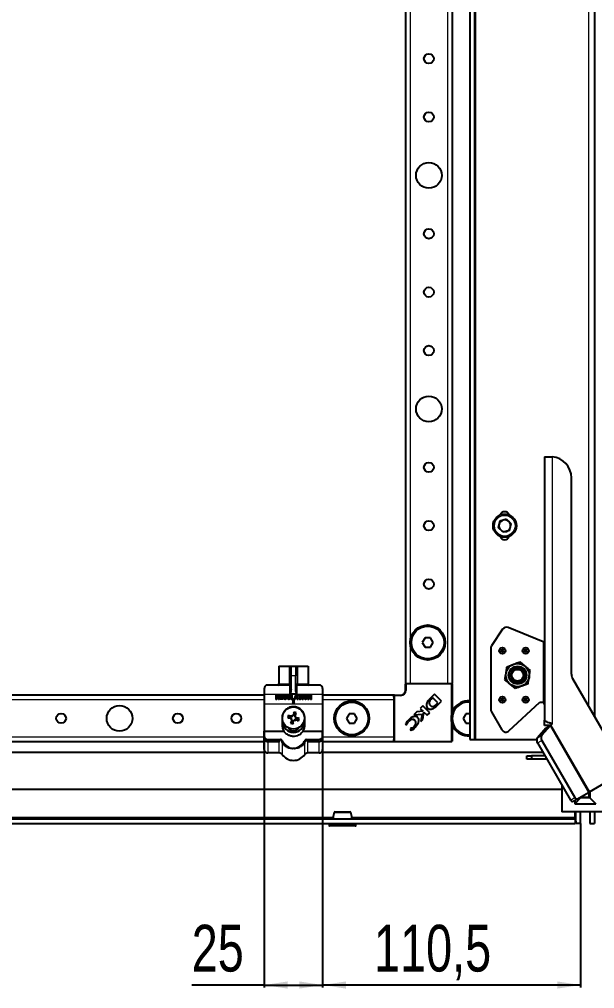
# Model space of a CAD drawing. Header units: millimetres. Extents: x -752 to 2755, y -1229 to 1219.
# Drawn here: x -349.5 to -103.2, y -771.3 to -356.3 of the extents above; entities that cross this region are included whole.
import ezdxf

# ---------------------------------------------------------------- set-up
doc = ezdxf.new("R2010")
doc.units = ezdxf.units.MM
doc.layers.add('FORMAT', color=7, linetype='Continuous')
doc.styles.add('SLDTEXTSTYLE0', font='TXT', dxfattribs={"width": 0.75})
doc.dimstyles.new('SLDDIMSTYLE0', dxfattribs={"dimtxt": 20, "dimasz": 10, "dimexe": 0, "dimexo": 0.0625, "dimgap": 5, "dimtad": 2, "dimdec": 1, "dimrnd": 1e-09, "dimzin": 12, "dimdsep": 46, "dimtxsty": 'SLDTEXTSTYLE0', "dimsah": 1, "dimcen": 0.09, "dimadec": 0, "dimazin": 3, "dimtfac": 1, "dimtofl": 0, "dimtmove": 0, "dimatfit": 3, "dimfxl": 0, "dimfrac": 2, "dimtolj": 1, "dimtzin": 12, "dimarcsym": 0})

# ---------------------------------------------------------------- blocks, each defined once
blk = doc.blocks.new('_D_8')
at = {"layer": 'FORMAT'}
for p, q in [((-219.66, -661.08), (-219.66, -770.78)), ((-109.16, -700.63), (-109.16, -770.78)), ((-109.16, -769.78), (-219.66, -769.78))]:
    blk.add_line(p, q, dxfattribs=at)
for points in [[(-219.66, -769.78), (-209.66, -771.32), (-209.66, -768.24)], [(-109.16, -769.78), (-119.16, -768.24), (-119.16, -771.32)]]:
    blk.add_solid(points, dxfattribs=at)
at = {"layer": 'FORMAT', "insert": (-197.66, -744), "char_height": 20, "attachment_point": 1, "style": 'SLDTEXTSTYLE0'}
blk.add_mtext('110,5', dxfattribs=at)
blk = doc.blocks.new('_D_9')
at = {"layer": 'FORMAT'}
for p, q in [((-244.66, -661.08), (-244.66, -770.78)), ((-219.66, -661.08), (-219.66, -770.78)), ((-244.66, -769.78), (-275.73, -769.78)), ((-244.66, -769.78), (-219.66, -769.78))]:
    blk.add_line(p, q, dxfattribs=at)
for points in [[(-244.66, -769.78), (-234.66, -771.32), (-234.66, -768.24)], [(-219.66, -769.78), (-229.66, -768.24), (-229.66, -771.32)]]:
    blk.add_solid(points, dxfattribs=at)
at = {"layer": 'FORMAT', "insert": (-275.73, -744), "char_height": 20, "attachment_point": 1, "style": 'SLDTEXTSTYLE0'}
blk.add_mtext('25', dxfattribs=at)

msp = doc.modelspace()

# ---------------------------------------------------------------- linework, layer by layer
at = {"color": 7, "linetype": 'Continuous', "lineweight": 25}
for p, q in [((-156.66, 418.38), (-156.66, -664.62)), ((-154.66, 418.38), (-154.66, -664.62)), ((-103.16, 408.67), (-103.16, -654.9)), ((-184.16, 394.38), (-184.16, -640.62)), ((-164.16, 394.38), (-164.16, -640.62)), ((-124.66, -543.62), (-123.69, -543.62)), ((-124.66, -543.62), (-124.66, -656.38)), ((-123.69, -543.62), (-121.57, -543.62)), ((-113.07, -636.67), (-113.07, -552.62)), ((-143.76, -571.12), (-144.44, -573.93)), ((-140.97, -570.3), (-143.76, -571.12)), ((-140.97, -570.3), (-138.88, -572.3)), ((-139.56, -575.12), (-138.88, -572.3)), ((-142.34, -575.93), (-144.44, -573.93)), ((-139.56, -575.12), (-142.34, -575.93)), ((-142.56, -617.47), (-147.32, -624.61)), ((-125.26, -622.87), (-140.15, -616.72)), ((-175.81, -621.12), (-176.97, -623.12)), ((-173.5, -621.12), (-175.81, -621.12)), ((-172.35, -623.12), (-173.5, -621.12)), ((-176.97, -623.12), (-175.81, -625.12)), ((-175.81, -625.12), (-173.5, -625.12)), ((-173.5, -625.12), (-172.35, -623.12)), ((-147.66, -625.72), (-147.66, -651.77)), ((-125.26, -622.87), (-124.66, -622.97)), ((-125.26, -622.87), (-125.02, -623.12)), ((-238.41, -633.32), (-238.41, -640.82)), ((-238.41, -633.32), (-233.88, -633.32)), ((-233.88, -633.32), (-233.16, -633.32)), ((-233.16, -633.32), (-231.16, -633.32)), ((-233.16, -637.32), (-233.16, -633.32)), ((-231.16, -633.32), (-231.16, -637.32)), ((-231.16, -633.32), (-230.44, -633.32)), ((-230.44, -633.32), (-225.91, -633.32)), ((-225.91, -633.32), (-225.91, -640.82)), ((-140.63, -633.47), (-137.93, -632.44)), ((-135.23, -631.42), (-133, -633.24)), ((-233.16, -643.26), (-233.16, -637.32)), ((-231.16, -643.26), (-231.16, -637.32)), ((-94.69, -669.56), (-112.53, -638.67)), ((-244.66, -642.82), (-244.66, -645.32)), ((-233.66, -641.32), (-243.16, -641.32)), ((-221.16, -641.32), (-230.66, -641.32)), ((-219.66, -642.82), (-219.66, -645.32)), ((-184.16, -640.62), (-183.86, -640.62)), ((-184.16, -643.62), (-184.16, -640.92)), ((-183.86, -640.62), (-183.21, -640.62)), ((-183.21, -640.62), (-182.16, -640.62)), ((-182.16, -640.62), (-166.16, -640.62)), ((-166.16, -640.62), (-165.1, -640.62)), ((-165.1, -640.62), (-164.46, -640.62)), ((-164.46, -640.62), (-164.16, -640.62)), ((-164.16, -640.92), (-164.16, -652.93)), ((-137.08, -642.82), (-139.32, -640.99)), ((-131.68, -640.77), (-134.38, -641.79)), ((-244.66, -645.62), (-524.16, -645.62)), ((-244.66, -645.32), (-244.66, -649.57)), ((-239.57, -647.33), (-239.57, -645.67)), ((-239.57, -645.67), (-238.81, -645.67)), ((-238.81, -645.93), (-239.3, -645.93)), ((-239.3, -645.93), (-239.3, -646.44)), ((-239.3, -646.44), (-238.72, -646.44)), ((-239.02, -646.7), (-239.3, -646.7)), ((-239.3, -646.7), (-239.3, -647.33)), ((-238.52, -647.41), (-239.02, -646.7)), ((-238.71, -646.7), (-238.31, -647.27)), ((-237.96, -645.67), (-236.9, -645.67)), ((-237.96, -647.44), (-237.96, -645.67)), ((-236.9, -645.93), (-237.7, -645.93)), ((-237.7, -645.93), (-237.7, -646.34)), ((-237.7, -646.34), (-236.95, -646.34)), ((-236.95, -646.61), (-237.7, -646.61)), ((-237.7, -646.61), (-237.7, -647.18)), ((-237.7, -647.18), (-236.9, -647.18)), ((-235.63, -646.51), (-235.13, -646.51)), ((-235.43, -646.77), (-235.63, -646.77)), ((-235.13, -646.51), (-235.13, -646.81)), ((-234.7, -646.86), (-234.7, -645.78)), ((-234.44, -645.78), (-234.44, -646.86)), ((-233.7, -646.84), (-233.7, -645.78)), ((-233.43, -645.78), (-233.43, -646.84)), ((-233.14, -647.47), (-233.14, -645.81)), ((-232.88, -645.81), (-232.88, -647.2)), ((-232.88, -647.2), (-232.08, -647.2)), ((-231.72, -647.29), (-231.15, -645.76)), ((-231.38, -647.13), (-231.47, -647.38)), ((-230.57, -647.13), (-231.38, -647.13)), ((-230.99, -646), (-231.29, -646.87)), ((-231.29, -646.87), (-230.66, -646.87)), ((-230.66, -646.87), (-230.99, -646)), ((-230.82, -645.78), (-230.23, -647.29)), ((-230.48, -647.37), (-230.57, -647.13)), ((-229.89, -645.67), (-228.77, -645.67)), ((-229.48, -645.93), (-229.89, -645.93)), ((-229.48, -647.4), (-229.48, -645.93)), ((-228.77, -645.93), (-229.16, -645.93)), ((-229.16, -645.93), (-229.16, -647.4)), ((-228.3, -647.33), (-228.3, -645.8)), ((-228.04, -645.8), (-228.04, -647.33)), ((-225.88, -647.33), (-225.88, -645.77)), ((-224.78, -647.36), (-225.62, -646.09)), ((-225.62, -646.09), (-225.62, -647.33)), ((-225.61, -645.73), (-224.8, -646.96)), ((-224.8, -646.96), (-224.8, -645.78)), ((-224.54, -645.78), (-224.54, -647.34)), ((-219.66, -645.32), (-219.66, -649.57)), ((-189.16, -645.62), (-219.66, -645.62)), ((-189.16, -645.62), (-189.16, -645.92)), ((-189.16, -646.56), (-189.16, -645.92)), ((-189.16, -646.56), (-189.16, -647.62)), ((-188.86, -645.62), (-186.16, -645.62)), ((-173.65, -647.15), (-173.67, -647.17)), ((-171.76, -645.27), (-173.65, -647.15)), ((-172.51, -646.75), (-173.17, -647.42)), ((-170.33, -648.93), (-172.51, -646.75)), ((-168.81, -648.22), (-171.76, -645.27)), ((-244.66, -649.57), (-244.66, -661.07)), ((-236.9, -647.44), (-237.96, -647.44)), ((-232.08, -647.47), (-233.14, -647.47)), ((-232.66, -648.67), (-232.16, -649.17)), ((-232.41, -648.67), (-232.66, -648.67)), ((-231.91, -647.67), (-232.41, -647.67)), ((-232.41, -647.67), (-232.41, -648.67)), ((-232.16, -649.17), (-231.66, -648.67)), ((-231.91, -648.67), (-231.91, -647.67)), ((-231.66, -648.67), (-231.91, -648.67)), ((-219.66, -649.57), (-219.66, -661.07)), ((-189.16, -647.62), (-189.16, -663.62)), ((-176.77, -650.27), (-177.83, -651.33)), ((-177.83, -651.33), (-176.58, -652.57)), ((-173.81, -653.23), (-176.77, -650.27)), ((-171.05, -649.67), (-170.33, -648.93)), ((-170.8, -650.22), (-168.81, -648.22)), ((-139.85, -660.93), (-126.66, -648.62)), ((-126.66, -648.62), (-125.26, -648.62)), ((-125.02, -648.62), (-125.26, -648.62)), ((-237.01, -655.47), (-237.01, -658.47)), ((-234.36, -655.14), (-234.63, -655.33)), ((-234.36, -655.14), (-234.19, -654.56)), ((-233.57, -655.17), (-234.36, -655.14)), ((-234.19, -654.56), (-234.31, -654.26)), ((-234.19, -654.56), (-233.5, -654.96)), ((-233.57, -655.17), (-233.67, -655.39)), ((-232.9, -655.87), (-233.57, -655.17)), ((-233.5, -654.96), (-233.47, -654.72)), ((-233.5, -654.96), (-232.56, -654.73)), ((-232.56, -654.73), (-232.68, -654.52)), ((-232.56, -654.73), (-231.86, -654.06)), ((-231.86, -654.06), (-232.08, -653.96)), ((-231.83, -653.26), (-232.02, -653)), ((-231.86, -654.06), (-231.83, -653.26)), ((-231.83, -653.26), (-231.25, -653.43)), ((-231.25, -653.43), (-231.65, -654.12)), ((-231.65, -654.12), (-231.42, -655.06)), ((-231.65, -654.12), (-231.41, -654.16)), ((-231.42, -655.06), (-231.21, -654.95)), ((-231.42, -655.06), (-230.75, -655.76)), ((-231.25, -653.43), (-230.95, -653.31)), ((-230.75, -655.76), (-230.65, -655.54)), ((-229.95, -655.8), (-229.69, -655.61)), ((-227.31, -658.47), (-227.31, -655.47)), ((-208.31, -653.62), (-209.47, -655.62)), ((-209.47, -655.62), (-208.31, -657.62)), ((-206, -653.62), (-208.31, -653.62)), ((-204.85, -655.62), (-206, -653.62)), ((-206, -657.62), (-204.85, -655.62)), ((-179.24, -652.74), (-180.53, -654.03)), ((-180.53, -654.03), (-177.06, -653.85)), ((-176.58, -652.57), (-179.24, -652.74)), ((-177.06, -653.85), (-177.53, -656.95)), ((-176.73, -656.15), (-176.25, -652.89)), ((-176.25, -652.89), (-174.86, -654.28)), ((-174.86, -654.28), (-173.81, -653.23)), ((-158.31, -653.62), (-159.47, -655.62)), ((-159.47, -655.62), (-158.31, -657.62)), ((-156.66, -653.62), (-158.31, -653.62)), ((-147.39, -652.77), (-142.93, -660.5)), ((-236.81, -656.97), (-237.01, -656.97)), ((-233.07, -657.5), (-233.37, -657.62)), ((-232.9, -655.87), (-233.11, -655.99)), ((-233.07, -657.5), (-232.66, -656.81)), ((-232.49, -657.67), (-233.07, -657.5)), ((-232.66, -656.81), (-232.91, -656.78)), ((-232.66, -656.81), (-232.9, -655.87)), ((-232.45, -656.88), (-232.49, -657.67)), ((-232.49, -657.67), (-232.3, -657.94)), ((-231.75, -656.2), (-232.45, -656.88)), ((-232.45, -656.88), (-232.23, -656.98)), ((-230.81, -655.97), (-231.75, -656.2)), ((-231.75, -656.2), (-231.64, -656.42)), ((-230.81, -655.97), (-230.85, -656.22)), ((-230.12, -656.38), (-230.81, -655.97)), ((-230.75, -655.76), (-229.95, -655.8)), ((-229.95, -655.8), (-230.12, -656.38)), ((-230.12, -656.38), (-230, -656.68)), ((-227.31, -656.97), (-227.51, -656.97)), ((-208.31, -657.62), (-206, -657.62)), ((-184.16, -657.99), (-183.91, -658.5)), ((-183.91, -658.5), (-183.8, -658.39)), ((-177.53, -656.95), (-176.73, -656.15)), ((-164.16, -658.31), (-164.16, -665.32)), ((-158.31, -657.62), (-156.66, -657.62)), ((-124.05, -659.84), (-127.63, -663.88)), ((-122.22, -658.78), (-125.79, -662.82)), ((-124.66, -658.62), (-124.66, -656.38)), ((-122.14, -658.62), (-124.66, -658.62)), ((-124.05, -659.84), (-122.22, -658.78)), ((-121.34, -657.93), (-121.9, -658.47)), ((-121.66, -658.24), (-121.66, -657.82)), ((-121.36, -657.91), (-121.34, -657.93)), ((-244.66, -663.21), (-244.66, -661.07)), ((-244.66, -661.07), (-236.25, -661.07)), ((-244.66, -664.12), (-244.66, -663.21)), ((-228.07, -661.07), (-219.66, -661.07)), ((-219.66, -663.21), (-219.66, -661.07)), ((-219.66, -663.21), (-219.66, -664.12)), ((-189.16, -663.62), (-189.16, -664.67)), ((-181.96, -659.94), (-182.1, -660.07)), ((-182.1, -660.07), (-181.76, -660.76)), ((-244.66, -665.62), (-524.16, -665.62)), ((-244.66, -668.92), (-244.66, -664.12)), ((-243.16, -664.61), (-237.64, -664.61)), ((-243.16, -665.5), (-238.25, -665.5)), ((-226.68, -664.61), (-221.16, -664.61)), ((-226.07, -665.5), (-221.16, -665.5)), ((-219.66, -664.12), (-219.66, -668.92)), ((-189.16, -665.62), (-219.66, -665.62)), ((-189.16, -665.32), (-189.16, -664.67)), ((-189.16, -665.32), (-189.16, -665.62)), ((-164.46, -665.62), (-188.86, -665.62)), ((-156.66, -664.62), (-154.66, -664.62)), ((-154.66, -664.62), (-154.06, -664.62)), ((-154.06, -664.62), (-127.94, -664.62)), ((-127.6, -666.11), (-113.46, -690.6)), ((-125.76, -665.05), (-111.62, -689.54)), ((-550.16, -670.12), (-244.06, -670.12)), ((-238.25, -670.42), (-243.16, -670.42)), ((-221.16, -670.42), (-226.07, -670.42)), ((-220.26, -670.12), (-125.28, -670.12)), ((-132.16, -673.12), (-132.16, -671.62)), ((-132.16, -671.62), (-130.16, -671.62)), ((-130.16, -671.62), (-130.16, -673.12)), ((-124.42, -671.62), (-130.16, -671.62)), ((-130.16, -673.12), (-132.16, -673.12)), ((-123.55, -673.12), (-130.16, -673.12)), ((-117.16, -684.19), (-117.16, -695.62)), ((-105.38, -687.09), (-98.44, -683.08)), ((-117.16, -686.12), (-550.16, -686.12)), ((-110.51, -690.05), (-105.75, -687.3)), ((-105.38, -687.09), (-105.75, -687.3)), ((-105.15, -686.96), (-105.15, -689.66)), ((-112.35, -691.11), (-110.51, -690.05)), ((-109.16, -689.66), (-111.66, -692.16)), ((-111.66, -690.71), (-111.66, -692.16)), ((-111.66, -692.16), (-102.66, -692.16)), ((-109.16, -689.66), (-108.66, -689.16)), ((-109.16, -689.66), (-109.16, -689.27)), ((-105.15, -689.66), (-109.16, -689.66)), ((-105.15, -689.66), (-105.65, -689.16)), ((-105.15, -689.66), (-102.66, -692.16)), ((-97.16, -695.62), (-117.16, -695.62)), ((-111.16, -700.62), (-111.16, -695.62)), ((-109.16, -700.62), (-109.16, -695.62)), ((-105.16, -695.62), (-105.16, -700.62)), ((-103.16, -695.62), (-103.16, -700.62)), ((-601.86, -698.62), (-111.46, -698.62)), ((-601.86, -700.62), (-111.46, -700.62)), ((-216.91, -700.62), (-216.91, -701.37)), ((-205.41, -701.37), (-205.41, -700.62)), ((-111.76, -698.02), (-111.56, -698.62)), ((-111.46, -698.62), (-111.46, -700.62)), ((-109.16, -700.62), (-111.16, -700.62)), ((-105.16, -700.62), (-103.16, -700.62)), ((-205.66, -701.62), (-216.66, -701.62))]:
    msp.add_line(p, q, dxfattribs=at)
at = {"color": 8, "linetype": 'Continuous', "lineweight": 18}
for p, q in [((-154.06, -664.62), (-154.06, 418.38)), ((-105.76, 404.16), (-105.76, -650.4)), ((-182.16, 394.38), (-182.16, -640.62)), ((-166.16, 394.38), (-166.16, -640.62)), ((-121.36, -543.64), (-121.36, -657.91)), ((-125.26, -622.87), (-125.26, -648.62)), ((-233.88, -640.82), (-233.88, -633.32)), ((-230.44, -633.32), (-230.44, -640.82)), ((-231.16, -637.32), (-233.16, -637.32)), ((-238.41, -640.82), (-233.88, -640.82)), ((-233.88, -640.82), (-233.16, -640.82)), ((-233.66, -645.32), (-233.66, -641.32)), ((-231.16, -640.82), (-230.44, -640.82)), ((-230.66, -641.32), (-230.66, -645.25)), ((-230.44, -640.82), (-225.91, -640.82)), ((-184.16, -640.92), (-183.86, -640.92)), ((-183.86, -640.92), (-183.86, -640.62)), ((-183.86, -640.92), (-183.86, -643.62)), ((-164.46, -640.92), (-183.86, -640.92)), ((-164.46, -640.92), (-164.46, -640.62)), ((-164.46, -653.9), (-164.46, -640.92)), ((-164.46, -640.92), (-164.16, -640.92)), ((-233.66, -645.32), (-244.66, -645.32)), ((-233.16, -645.32), (-233.16, -643.26)), ((-219.66, -645.32), (-233.16, -645.32)), ((-189.16, -645.92), (-188.86, -645.92)), ((-188.86, -645.92), (-188.86, -645.62)), ((-186.16, -645.92), (-188.86, -645.92)), ((-188.86, -645.92), (-188.86, -665.32)), ((-186.16, -645.62), (-186.16, -645.92)), ((-184.16, -643.62), (-183.86, -643.62)), ((-244.66, -647.62), (-524.16, -647.62)), ((-219.66, -649.57), (-244.66, -649.57)), ((-189.16, -647.62), (-219.66, -647.62)), ((-164.46, -665.32), (-164.46, -657.34)), ((-122.22, -658.78), (-105.75, -687.3)), ((-121.9, -658.47), (-105.38, -687.09)), ((-244.66, -663.62), (-524.16, -663.62)), ((-189.16, -663.62), (-219.66, -663.62)), ((-127.63, -663.88), (-125.79, -662.82)), ((-243.16, -664.61), (-243.16, -665.5)), ((-243.16, -665.5), (-243.16, -670.42)), ((-238.25, -670.42), (-238.25, -665.5)), ((-237.02, -666.1), (-237.02, -671.07)), ((-227.31, -671.07), (-227.31, -666.1)), ((-226.07, -665.5), (-226.07, -670.42)), ((-221.16, -665.5), (-221.16, -664.61)), ((-221.16, -670.42), (-221.16, -665.5)), ((-189.16, -665.32), (-188.86, -665.32)), ((-188.86, -665.32), (-164.46, -665.32)), ((-188.86, -665.62), (-188.86, -665.32)), ((-164.46, -665.32), (-164.46, -665.62)), ((-164.46, -665.32), (-164.16, -665.32)), ((-127.6, -666.11), (-125.76, -665.05)), ((-105.65, -689.16), (-105.65, -687.25)), ((-113.46, -690.6), (-111.62, -689.54)), ((-108.66, -688.98), (-108.66, -689.16)), ((-108.66, -689.16), (-105.65, -689.16)), ((-111.76, -695.62), (-111.76, -698.02)), ((-215.13, -698.02), (-498.19, -698.02)), ((-111.76, -698.02), (-207.19, -698.02)), ((-216.91, -701.37), (-205.41, -701.37))]:
    msp.add_line(p, q, dxfattribs=at)
at = {"color": 8, "linetype": 'Continuous', "lineweight": 18, "flags": 128}
for points in [[(-233.88, -640.82), (-233.89, -640.92), (-233.9, -641.01), (-233.91, -641.1), (-233.93, -641.17), (-233.95, -641.23), (-233.97, -641.28), (-234, -641.31), (-234.02, -641.32)], [(-230.3, -641.32), (-230.33, -641.31), (-230.35, -641.28), (-230.38, -641.23), (-230.4, -641.17), (-230.41, -641.1), (-230.43, -641.01), (-230.43, -640.92), (-230.44, -640.82)]]:
    msp.add_lwpolyline(points, dxfattribs=at)
at = {"color": 7, "linetype": 'Continuous', "lineweight": 25}
for centre, radius in [((-174.16, -373.12), 2.1), ((-174.16, -398.12), 2.1), ((-174.16, -423.12), 5.5), ((-174.16, -448.12), 2.1), ((-174.16, -473.12), 2.1), ((-174.16, -498.12), 2.1), ((-174.16, -523.12), 5.5), ((-174.16, -548.12), 2.1), ((-141.66, -573.12), 5), ((-174.16, -573.12), 2.1), ((-174.16, -598.12), 2.1), ((-174.66, -623.12), 7.5), ((-174.66, -623.12), 7), ((-142.66, -626.62), 1.35), ((-142.66, -626.62), 0.493), ((-132.66, -626.62), 1.35), ((-132.66, -626.62), 0.493), ((-136.16, -637.12), 5), ((-136.16, -637.12), 3.57), ((-136.16, -637.12), 3), ((-136.16, -637.12), 2.5), ((-142.66, -647.62), 1.35), ((-142.66, -647.62), 0.493), ((-132.66, -647.62), 1.35), ((-132.66, -647.62), 0.493), ((-306.66, -655.62), 5.5), ((-232.16, -655.47), 4.75), ((-207.16, -655.62), 7.5), ((-207.16, -655.62), 7), ((-331.66, -655.62), 2.1), ((-281.66, -655.62), 2.1), ((-256.66, -655.62), 2.1)]:
    msp.add_circle(centre, radius, dxfattribs=at)
at = {"color": 8, "linetype": 'Continuous', "lineweight": 18}
for centre, radius in [((-141.66, -573.12), 4.4), ((-136.16, -637.12), 3.97)]:
    msp.add_circle(centre, radius, dxfattribs=at)
at = {"color": 7, "linetype": 'Continuous', "lineweight": 25}
for centre, radius, start, end in [((-122.07, -552.62), 9, 0, 85.4954), ((-141.66, -569.12), 2, 18.21, 161.79), ((-141.66, -573.12), 2.51, 166.3534, 226.3534), ((-141.66, -573.12), 2.51, 106.3534, 166.3534), ((-141.66, -573.12), 2.51, 46.3534, 106.3534), ((-141.66, -573.12), 2.51, 346.3534, 46.3534), ((-141.66, -573.12), 2.51, 226.3534, 286.3534), ((-141.66, -573.12), 2.51, 286.3534, 346.3534), ((-141.66, -577.12), 2, 198.21, 341.79), ((-140.9, -618.58), 2, 68.1986, 146.3099), ((-145.66, -625.72), 2, 146.3099, 180), ((-109.07, -636.67), 4, 180, 210), ((-238.91, -640.82), 0.5, 270, 0), ((-233.66, -640.82), 0.5, 270, 0), ((-230.66, -640.82), 0.5, 180, 270), ((-225.41, -640.82), 0.5, 180, 270), ((-183.86, -640.92), 0.3, 90, 180), ((-164.46, -640.92), 0.3, 0, 90), ((-188.86, -645.92), 0.3, 90, 180), ((-186.16, -643.62), 2, 270, 0), ((-174.46, -647.01), 4.87, 290.3445, 318.7777), ((-175.23, -645.2), 6.12, 306.9888, 313.0744), ((-157.16, -655.62), 7.5, 86.1774, 273.8226), ((-157.16, -655.62), 7, 85.904, 274.096), ((-162.59, -675.76), 74.88, 163.3093, 164.166), ((-229.6, -586.47), 69.05, 265.8232, 266.6231), ((-267.1, -715.02), 69.05, 60.8523, 61.6521), ((-178.29, -603.91), 75.61, 222.9111, 223.5289), ((-214.46, -727.9), 75.61, 103.9464, 104.5642), ((-180.6, -709.34), 75.61, 132.9111, 133.5289), ((-163.16, -658.03), 69.05, 175.8232, 176.6231), ((-252.45, -725.03), 74.88, 73.3093, 74.166), ((-291.71, -620.53), 69.05, 330.8523, 331.6521), ((-304.59, -673.17), 75.61, 13.9464, 14.5642), ((-286.03, -707.02), 75.61, 42.9111, 43.5289), ((-234.72, -724.47), 69.05, 85.8232, 86.6231), ((-301.72, -635.18), 74.88, 343.3093, 344.166), ((-145.66, -651.77), 2, 180, 210), ((-232.16, -656.97), 4.65, 180, 0), ((-232.16, -658.47), 2.5, 209.1291, 330.7764), ((-172.6, -690.41), 69.05, 150.8523, 151.6521), ((-211.87, -585.9), 74.88, 253.3093, 254.166), ((-159.73, -637.77), 75.61, 193.9464, 194.5642), ((-301.16, -652.91), 69.05, 355.8232, 356.6231), ((-283.71, -601.6), 75.61, 312.9111, 313.5289), ((-249.86, -583.04), 75.61, 283.9464, 284.5642), ((-197.22, -595.91), 69.05, 240.8523, 241.6521), ((-181.23, -658.02), 1.94, 53.3097, 142.3464), ((-181.67, -657.62), 1.97, 308.454, 35.887), ((-141.22, -659.47), 2, 210.9638, 313.0251), ((-125.97, -664.98), 1.98, 146.5519, 215.0479), ((-124.14, -663.92), 1.98, 146.5519, 215.0479), ((-188.86, -665.32), 0.3, 180, 270), ((-164.46, -665.32), 0.3, 270, 0), ((-243.16, -668.92), 1.5, 180, 270), ((-238.25, -671.92), 1.5, 34.5604, 90), ((-232.16, -667.72), 5.89, 214.5604, 325.4396), ((-226.07, -671.92), 1.5, 90, 145.4396), ((-221.16, -668.92), 1.5, 270, 0), ((-112.63, -690.26), 0.893, 201.9505, 288.5782), ((-110.79, -689.2), 0.893, 201.9505, 288.5782), ((-214.27, -696.12), 0.5, 89.9982, 165.4001), ((-208.05, -696.12), 0.5, 15.316, 90.0228), ((-216.66, -701.37), 0.25, 180, 270), ((-205.66, -701.37), 0.25, 270, 0)]:
    msp.add_arc(centre, radius, start, end, dxfattribs=at)
at = {"color": 8, "linetype": 'Continuous', "lineweight": 18}
msp.add_arc((-186.16, -643.62), 2.3, 270, 0, dxfattribs=at)
at = {"color": 7, "linetype": 'Continuous', "lineweight": 25}
msp.add_ellipse((15196.02, -645.32), major_axis=(15429.18, 0), ratio=0.000259, start_param=3.123591, end_param=3.141593, dxfattribs=at)
for points in [[(-123.69, -543.62), (-123.53, -543.62), (-123.21, -543.62), (-122.63, -543.63), (-122.01, -543.64), (-121.58, -543.64), (-121.36, -543.64)], [(-125.02, -623.12), (-124.97, -623.11), (-124.87, -623.08), (-124.75, -623.05), (-124.67, -623.01), (-124.66, -622.99), (-124.66, -622.98)], [(-124.66, -649.82), (-124.68, -649.62), (-124.72, -649.22), (-124.92, -648.82), (-125.02, -648.62)], [(-121.36, -657.91), (-121.79, -657.78), (-122.66, -657.53), (-123.75, -657.14), (-124.51, -656.76), (-124.61, -656.5), (-124.66, -656.38)], [(-124.05, -659.84), (-123.91, -659.74), (-123.61, -659.55), (-123.08, -659.21), (-122.5, -658.84), (-122.1, -658.59), (-121.9, -658.47)], [(-122.22, -658.78), (-122.2, -658.75), (-122.15, -658.71), (-122.08, -658.63), (-121.99, -658.55), (-121.93, -658.49), (-121.9, -658.47)], [(-111.46, -698.62), (-111.48, -698.61), (-111.53, -698.59), (-111.61, -698.45), (-111.68, -698.25), (-111.73, -698.1), (-111.76, -698.02)]]:
    msp.add_open_spline(points, degree=3, dxfattribs=at)
for points, knots in [([(-141.09, -636.32), (-141.05, -636.06), (-140.9, -635.09), (-140.74, -634.16), (-140.63, -633.47)], [0, 0, 0, 0, 0.268634, 1, 1, 1, 1]), ([(-137.93, -632.44), (-137.87, -632.42), (-136.96, -632.07), (-136.07, -631.73), (-135.23, -631.42)], [0, 0, 0, 0, 0.070201, 1, 1, 1, 1]), ([(-133, -633.24), (-132.94, -633.29), (-132.19, -633.9), (-131.45, -634.51), (-130.76, -635.07)], [0, 0, 0, 0, 0.0702006, 1, 1, 1, 1]), ([(-141.56, -639.17), (-141.52, -638.93), (-141.37, -638), (-141.21, -637.03), (-141.09, -636.32)], [0, 0, 0, 0, 0.257551, 1, 1, 1, 1]), ([(-131.68, -640.77), (-131.65, -640.53), (-131.5, -639.6), (-131.34, -638.63), (-131.22, -637.92)], [0, 0, 0, 0, 0.257551, 1, 1, 1, 1]), ([(-131.22, -637.92), (-131.18, -637.66), (-131.02, -636.69), (-130.87, -635.76), (-130.76, -635.07)], [0, 0, 0, 0, 0.268634, 1, 1, 1, 1]), ([(-243.16, -641.32), (-243.16, -641.32), (-243.23, -641.32), (-243.58, -641.34), (-244.11, -641.58), (-244.58, -642.16), (-244.64, -642.63), (-244.66, -642.82)], [0, 0, 0, 0, 0.003231, 0.101221, 0.514725, 0.80586, 1, 1, 1, 1]), ([(-219.66, -642.82), (-219.68, -642.63), (-219.74, -642.16), (-220.21, -641.58), (-220.74, -641.34), (-221.09, -641.32), (-221.16, -641.32), (-221.16, -641.32)], [0, 0, 0, 0, 0.19414, 0.485275, 0.898779, 0.996769, 1, 1, 1, 1]), ([(-139.32, -640.99), (-139.37, -640.95), (-140.13, -640.33), (-140.87, -639.73), (-141.56, -639.17)], [0, 0, 0, 0, 0.070201, 1, 1, 1, 1]), ([(-134.38, -641.79), (-134.45, -641.82), (-135.36, -642.16), (-136.25, -642.5), (-137.08, -642.82)], [0, 0, 0, 0, 0.070201, 1, 1, 1, 1]), ([(-239.45, -647.47), (-239.47, -647.47), (-239.51, -647.46), (-239.55, -647.43), (-239.57, -647.38), (-239.57, -647.35), (-239.57, -647.33)], [0, 0, 0, 0, 0.280437, 0.558281, 0.778899, 1, 1, 1, 1]), ([(-239.3, -647.33), (-239.31, -647.35), (-239.31, -647.4), (-239.35, -647.45), (-239.4, -647.47), (-239.43, -647.47), (-239.45, -647.47)], [0, 0, 0, 0, 0.2804979, 0.5583245, 0.7788676, 1, 1, 1, 1]), ([(-238.81, -645.67), (-238.74, -645.68), (-238.6, -645.69), (-238.49, -645.77), (-238.44, -645.81)], [0, 0, 0, 0, 0.5597473, 1, 1, 1, 1]), ([(-238.62, -646), (-238.65, -645.98), (-238.71, -645.94), (-238.78, -645.94), (-238.81, -645.93)], [0, 0, 0, 0, 0.559136, 1, 1, 1, 1]), ([(-238.72, -646.44), (-238.69, -646.43), (-238.66, -646.43), (-238.63, -646.4), (-238.61, -646.39)], [0, 0, 0, 0, 0.5581742, 1, 1, 1, 1]), ([(-238.47, -646.61), (-238.51, -646.64), (-238.59, -646.69), (-238.67, -646.7), (-238.71, -646.7)], [0, 0, 0, 0, 0.56031, 1, 1, 1, 1]), ([(-238.54, -646.2), (-238.54, -646.15), (-238.55, -646.08), (-238.6, -646.03), (-238.62, -646)], [0, 0, 0, 0, 0.5596918, 1, 1, 1, 1]), ([(-238.61, -646.39), (-238.6, -646.38), (-238.57, -646.35), (-238.54, -646.28), (-238.54, -646.23), (-238.54, -646.2)], [0, 0, 0, 0, 0.279917, 0.56006, 1, 1, 1, 1]), ([(-238.27, -646.19), (-238.28, -646.29), (-238.3, -646.45), (-238.42, -646.56), (-238.47, -646.61)], [0, 0, 0, 0, 0.559457, 1, 1, 1, 1]), ([(-238.44, -645.81), (-238.38, -645.87), (-238.29, -645.98), (-238.28, -646.13), (-238.27, -646.19)], [0, 0, 0, 0, 0.558947, 1, 1, 1, 1]), ([(-238.27, -647.34), (-238.28, -647.36), (-238.29, -647.4), (-238.33, -647.44), (-238.38, -647.47), (-238.41, -647.47), (-238.43, -647.47)], [0, 0, 0, 0, 0.278138, 0.558544, 0.779161, 1, 1, 1, 1]), ([(-238.31, -647.27), (-238.3, -647.28), (-238.28, -647.3), (-238.28, -647.33), (-238.27, -647.34)], [0, 0, 0, 0, 0.561079, 1, 1, 1, 1]), ([(-236.95, -646.34), (-236.93, -646.34), (-236.89, -646.34), (-236.83, -646.37), (-236.8, -646.42), (-236.8, -646.46), (-236.8, -646.47)], [0, 0, 0, 0, 0.280945, 0.559897, 0.779525, 1, 1, 1, 1]), ([(-236.8, -646.47), (-236.8, -646.5), (-236.8, -646.54), (-236.86, -646.6), (-236.92, -646.6), (-236.95, -646.61)], [0, 0, 0, 0, 0.281099, 0.559768, 1, 1, 1, 1]), ([(-236.9, -645.67), (-236.88, -645.67), (-236.83, -645.67), (-236.78, -645.7), (-236.75, -645.75), (-236.75, -645.79), (-236.75, -645.8)], [0, 0, 0, 0, 0.280872, 0.559701, 0.779382, 1, 1, 1, 1]), ([(-236.75, -645.8), (-236.75, -645.82), (-236.75, -645.87), (-236.81, -645.93), (-236.87, -645.93), (-236.9, -645.93)], [0, 0, 0, 0, 0.281053, 0.559663, 1, 1, 1, 1]), ([(-236.9, -647.18), (-236.88, -647.18), (-236.84, -647.18), (-236.78, -647.21), (-236.75, -647.26), (-236.75, -647.3), (-236.75, -647.31)], [0, 0, 0, 0, 0.280912, 0.559714, 0.779499, 1, 1, 1, 1]), ([(-236.75, -647.31), (-236.75, -647.33), (-236.75, -647.38), (-236.81, -647.44), (-236.86, -647.44), (-236.9, -647.44)], [0, 0, 0, 0, 0.281214, 0.559901, 1, 1, 1, 1]), ([(-236.4, -646.57), (-236.4, -646.44), (-236.39, -646.19), (-236.26, -645.99), (-236.21, -645.9)], [0, 0, 0, 0, 0.56034, 1, 1, 1, 1]), ([(-236.21, -647.18), (-236.28, -647.07), (-236.39, -646.88), (-236.4, -646.67), (-236.4, -646.57)], [0, 0, 0, 0, 0.559347, 1, 1, 1, 1]), ([(-236.21, -645.9), (-236.13, -645.82), (-236, -645.67), (-235.8, -645.65), (-235.72, -645.65)], [0, 0, 0, 0, 0.559217, 1, 1, 1, 1]), ([(-235.69, -647.47), (-235.74, -647.46), (-235.86, -647.45), (-236.06, -647.36), (-236.15, -647.25), (-236.21, -647.18)], [0, 0, 0, 0, 0.280314, 0.560507, 1, 1, 1, 1]), ([(-235.73, -645.91), (-235.76, -645.91), (-235.83, -645.92), (-235.96, -646), (-236.11, -646.21), (-236.13, -646.42), (-236.14, -646.57)], [0, 0, 0, 0, 0.125332, 0.250695, 0.500738, 1, 1, 1, 1]), ([(-236.14, -646.57), (-236.13, -646.66), (-236.13, -646.81), (-236.05, -646.94), (-236.02, -647)], [0, 0, 0, 0, 0.55998, 1, 1, 1, 1]), ([(-236.02, -647), (-235.97, -647.06), (-235.89, -647.17), (-235.75, -647.19), (-235.69, -647.2)], [0, 0, 0, 0, 0.560858, 1, 1, 1, 1]), ([(-235.76, -646.64), (-235.76, -646.62), (-235.75, -646.58), (-235.72, -646.53), (-235.67, -646.51), (-235.64, -646.51), (-235.63, -646.51)], [0, 0, 0, 0, 0.280637, 0.55889, 0.779144, 1, 1, 1, 1]), ([(-235.63, -646.77), (-235.65, -646.77), (-235.69, -646.77), (-235.73, -646.74), (-235.75, -646.69), (-235.76, -646.66), (-235.76, -646.64)], [0, 0, 0, 0, 0.2806643, 0.558735, 0.779002, 1, 1, 1, 1]), ([(-235.53, -645.96), (-235.57, -645.94), (-235.63, -645.91), (-235.7, -645.91), (-235.73, -645.91)], [0, 0, 0, 0, 0.558634, 1, 1, 1, 1]), ([(-235.72, -645.65), (-235.65, -645.65), (-235.52, -645.65), (-235.41, -645.71), (-235.37, -645.74)], [0, 0, 0, 0, 0.560514, 1, 1, 1, 1]), ([(-235.69, -647.2), (-235.67, -647.2), (-235.61, -647.2), (-235.51, -647.15), (-235.48, -647.08), (-235.46, -647.04)], [0, 0, 0, 0, 0.281265, 0.561609, 1, 1, 1, 1]), ([(-235.34, -647.34), (-235.4, -647.38), (-235.5, -647.46), (-235.63, -647.46), (-235.69, -647.47)], [0, 0, 0, 0, 0.558998, 1, 1, 1, 1]), ([(-235.43, -646.07), (-235.45, -646.05), (-235.48, -646.01), (-235.52, -645.97), (-235.53, -645.96)], [0, 0, 0, 0, 0.560467, 1, 1, 1, 1]), ([(-235.46, -647.04), (-235.45, -646.99), (-235.43, -646.9), (-235.43, -646.81), (-235.43, -646.77)], [0, 0, 0, 0, 0.559597, 1, 1, 1, 1]), ([(-235.32, -646.13), (-235.35, -646.13), (-235.39, -646.12), (-235.42, -646.09), (-235.43, -646.07)], [0, 0, 0, 0, 0.5580387, 1, 1, 1, 1]), ([(-235.37, -645.74), (-235.33, -645.77), (-235.27, -645.82), (-235.22, -645.89), (-235.2, -645.92)], [0, 0, 0, 0, 0.559542, 1, 1, 1, 1]), ([(-235.13, -646.81), (-235.14, -646.92), (-235.15, -647.12), (-235.28, -647.28), (-235.34, -647.34)], [0, 0, 0, 0, 0.560493, 1, 1, 1, 1]), ([(-235.17, -646.01), (-235.17, -646.03), (-235.18, -646.07), (-235.23, -646.11), (-235.27, -646.13), (-235.31, -646.13), (-235.32, -646.13)], [0, 0, 0, 0, 0.277709, 0.558209, 0.77892, 1, 1, 1, 1]), ([(-235.2, -645.92), (-235.19, -645.94), (-235.17, -645.96), (-235.17, -645.99), (-235.17, -646.01)], [0, 0, 0, 0, 0.560691, 1, 1, 1, 1]), ([(-234.7, -645.78), (-234.7, -645.76), (-234.7, -645.72), (-234.67, -645.67), (-234.63, -645.65), (-234.6, -645.65), (-234.58, -645.65)], [0, 0, 0, 0, 0.280849, 0.55949, 0.779158, 1, 1, 1, 1]), ([(-234.49, -647.33), (-234.56, -647.26), (-234.68, -647.12), (-234.7, -646.94), (-234.7, -646.86)], [0, 0, 0, 0, 0.558332, 1, 1, 1, 1]), ([(-234.58, -645.65), (-234.56, -645.65), (-234.52, -645.65), (-234.47, -645.68), (-234.44, -645.73), (-234.44, -645.76), (-234.44, -645.78)], [0, 0, 0, 0, 0.28091, 0.559174, 0.779166, 1, 1, 1, 1]), ([(-234.04, -647.47), (-234.13, -647.47), (-234.3, -647.46), (-234.43, -647.37), (-234.49, -647.33)], [0, 0, 0, 0, 0.5592502, 1, 1, 1, 1]), ([(-234.44, -646.86), (-234.43, -646.92), (-234.43, -647.02), (-234.35, -647.09), (-234.32, -647.13)], [0, 0, 0, 0, 0.560313, 1, 1, 1, 1]), ([(-234.32, -647.13), (-234.28, -647.15), (-234.2, -647.2), (-234.1, -647.2), (-234.06, -647.2)], [0, 0, 0, 0, 0.559441, 1, 1, 1, 1]), ([(-234.06, -647.2), (-234.01, -647.2), (-233.9, -647.19), (-233.77, -647.1), (-233.7, -646.97), (-233.7, -646.89), (-233.7, -646.84)], [0, 0, 0, 0, 0.280935, 0.559487, 0.779245, 1, 1, 1, 1]), ([(-233.43, -646.84), (-233.44, -646.94), (-233.45, -647.12), (-233.61, -647.34), (-233.83, -647.44), (-233.97, -647.46), (-234.04, -647.47)], [0, 0, 0, 0, 0.280416, 0.558636, 0.778958, 1, 1, 1, 1]), ([(-233.7, -645.78), (-233.69, -645.76), (-233.69, -645.72), (-233.67, -645.67), (-233.62, -645.65), (-233.59, -645.65), (-233.57, -645.65)], [0, 0, 0, 0, 0.2809002, 0.5594983, 0.7791483, 1, 1, 1, 1]), ([(-233.16, -643.26), (-233.2, -643.59), (-233.28, -644.3), (-233.54, -644.96), (-233.66, -645.31), (-233.66, -645.32)], [0, 0, 0, 0, 0.475461, 0.994056, 1, 1, 1, 1]), ([(-233.57, -645.65), (-233.55, -645.65), (-233.51, -645.65), (-233.46, -645.68), (-233.43, -645.73), (-233.43, -645.76), (-233.43, -645.78)], [0, 0, 0, 0, 0.280888, 0.559023, 0.779155, 1, 1, 1, 1]), ([(-233.14, -645.81), (-233.14, -645.79), (-233.14, -645.75), (-233.11, -645.7), (-233.07, -645.67), (-233.04, -645.67), (-233.02, -645.67)], [0, 0, 0, 0, 0.280912, 0.559405, 0.779108, 1, 1, 1, 1]), ([(-233.02, -645.67), (-233, -645.67), (-232.96, -645.67), (-232.91, -645.71), (-232.88, -645.76), (-232.88, -645.79), (-232.88, -645.81)], [0, 0, 0, 0, 0.280813, 0.559099, 0.77917, 1, 1, 1, 1]), ([(-232.08, -647.2), (-232.06, -647.21), (-232.02, -647.21), (-231.96, -647.23), (-231.93, -647.28), (-231.93, -647.32), (-231.93, -647.34)], [0, 0, 0, 0, 0.2808549, 0.5597179, 0.7795181, 1, 1, 1, 1]), ([(-231.93, -647.34), (-231.93, -647.36), (-231.93, -647.4), (-231.99, -647.46), (-232.05, -647.47), (-232.08, -647.47)], [0, 0, 0, 0, 0.281266, 0.560078, 1, 1, 1, 1]), ([(-231.73, -647.34), (-231.73, -647.33), (-231.73, -647.32), (-231.72, -647.3), (-231.72, -647.29)], [0, 0, 0, 0, 0.559504, 1, 1, 1, 1]), ([(-231.61, -647.47), (-231.62, -647.47), (-231.66, -647.46), (-231.7, -647.43), (-231.73, -647.39), (-231.73, -647.36), (-231.73, -647.34)], [0, 0, 0, 0, 0.279579, 0.559194, 0.779582, 1, 1, 1, 1]), ([(-231.47, -647.38), (-231.48, -647.39), (-231.49, -647.42), (-231.54, -647.46), (-231.58, -647.47), (-231.61, -647.47)], [0, 0, 0, 0, 0.2807697, 0.5608069, 1, 1, 1, 1]), ([(-230.66, -645.25), (-230.66, -645.25), (-230.66, -645.25), (-230.67, -645.24), (-230.68, -645.22), (-230.72, -645.14), (-230.84, -644.81), (-231.06, -644.18), (-231.13, -643.58), (-231.16, -643.26)], [0, 0, 0, 0, 0.00167, 0.003889, 0.009531, 0.034361, 0.132751, 0.526214, 1, 1, 1, 1]), ([(-231.15, -645.76), (-231.14, -645.74), (-231.13, -645.7), (-231.08, -645.66), (-231.03, -645.65), (-231, -645.65)], [0, 0, 0, 0, 0.281465, 0.561772, 1, 1, 1, 1]), ([(-231, -645.65), (-230.98, -645.65), (-230.93, -645.65), (-230.86, -645.69), (-230.84, -645.74), (-230.82, -645.78)], [0, 0, 0, 0, 0.2812256, 0.5615217, 1, 1, 1, 1]), ([(-230.36, -647.47), (-230.38, -647.47), (-230.41, -647.46), (-230.45, -647.43), (-230.47, -647.4), (-230.48, -647.37)], [0, 0, 0, 0, 0.280695, 0.560335, 1, 1, 1, 1]), ([(-230.22, -647.34), (-230.22, -647.36), (-230.23, -647.4), (-230.27, -647.44), (-230.32, -647.47), (-230.35, -647.47), (-230.36, -647.47)], [0, 0, 0, 0, 0.2785174, 0.5586134, 0.7793328, 1, 1, 1, 1]), ([(-230.23, -647.29), (-230.23, -647.3), (-230.22, -647.32), (-230.22, -647.34), (-230.22, -647.34)], [0, 0, 0, 0, 0.560081, 1, 1, 1, 1]), ([(-230.03, -645.8), (-230.03, -645.78), (-230.02, -645.74), (-229.99, -645.69), (-229.94, -645.67), (-229.91, -645.67), (-229.89, -645.67)], [0, 0, 0, 0, 0.280713, 0.558701, 0.779045, 1, 1, 1, 1]), ([(-229.89, -645.93), (-229.91, -645.93), (-229.95, -645.93), (-230, -645.9), (-230.03, -645.85), (-230.03, -645.82), (-230.03, -645.8)], [0, 0, 0, 0, 0.28076, 0.558821, 0.778915, 1, 1, 1, 1]), ([(-228.77, -645.67), (-228.75, -645.67), (-228.71, -645.67), (-228.65, -645.7), (-228.62, -645.75), (-228.62, -645.78), (-228.61, -645.8)], [0, 0, 0, 0, 0.2809514, 0.5599669, 0.7794314, 1, 1, 1, 1]), ([(-228.61, -645.8), (-228.62, -645.82), (-228.62, -645.87), (-228.68, -645.93), (-228.74, -645.93), (-228.77, -645.93)], [0, 0, 0, 0, 0.281019, 0.559679, 1, 1, 1, 1]), ([(-228.3, -645.8), (-228.3, -645.78), (-228.3, -645.74), (-228.27, -645.7), (-228.23, -645.67), (-228.2, -645.67), (-228.18, -645.67)], [0, 0, 0, 0, 0.280828, 0.559417, 0.779393, 1, 1, 1, 1]), ([(-228.18, -647.47), (-228.2, -647.47), (-228.24, -647.46), (-228.28, -647.43), (-228.3, -647.38), (-228.3, -647.35), (-228.3, -647.33)], [0, 0, 0, 0, 0.2804367, 0.5582807, 0.7788987, 1, 1, 1, 1]), ([(-228.18, -645.67), (-228.16, -645.67), (-228.12, -645.67), (-228.07, -645.7), (-228.04, -645.75), (-228.04, -645.78), (-228.04, -645.8)], [0, 0, 0, 0, 0.280765, 0.559178, 0.779175, 1, 1, 1, 1]), ([(-228.04, -647.33), (-228.04, -647.36), (-228.04, -647.4), (-228.08, -647.45), (-228.13, -647.47), (-228.17, -647.47), (-228.18, -647.47)], [0, 0, 0, 0, 0.2805181, 0.5582997, 0.7787354, 1, 1, 1, 1]), ([(-227.58, -646.57), (-227.58, -646.44), (-227.56, -646.22), (-227.46, -646.03), (-227.41, -645.94)], [0, 0, 0, 0, 0.559914, 1, 1, 1, 1]), ([(-227.4, -647.19), (-227.46, -647.08), (-227.57, -646.88), (-227.58, -646.66), (-227.58, -646.57)], [0, 0, 0, 0, 0.559149, 1, 1, 1, 1]), ([(-227.41, -645.94), (-227.34, -645.85), (-227.22, -645.69), (-227.02, -645.66), (-226.93, -645.65)], [0, 0, 0, 0, 0.560137, 1, 1, 1, 1]), ([(-226.91, -647.47), (-226.96, -647.46), (-227.07, -647.46), (-227.26, -647.37), (-227.35, -647.25), (-227.4, -647.19)], [0, 0, 0, 0, 0.280367, 0.560574, 1, 1, 1, 1]), ([(-227.22, -646.11), (-227.25, -646.2), (-227.31, -646.34), (-227.32, -646.5), (-227.32, -646.57)], [0, 0, 0, 0, 0.559075, 1, 1, 1, 1]), ([(-227.32, -646.57), (-227.32, -646.65), (-227.31, -646.81), (-227.24, -646.95), (-227.21, -647.01)], [0, 0, 0, 0, 0.560273, 1, 1, 1, 1]), ([(-226.93, -645.91), (-226.97, -645.91), (-227.04, -645.92), (-227.14, -645.99), (-227.19, -646.07), (-227.22, -646.11)], [0, 0, 0, 0, 0.2798318, 0.559843, 1, 1, 1, 1]), ([(-227.21, -647.01), (-227.17, -647.07), (-227.09, -647.18), (-226.96, -647.2), (-226.91, -647.2)], [0, 0, 0, 0, 0.5605673, 1, 1, 1, 1]), ([(-226.93, -645.65), (-226.87, -645.65), (-226.76, -645.66), (-226.56, -645.75), (-226.46, -645.87), (-226.4, -645.94)], [0, 0, 0, 0, 0.280496, 0.560765, 1, 1, 1, 1]), ([(-226.59, -646.11), (-226.64, -646.05), (-226.73, -645.94), (-226.87, -645.92), (-226.93, -645.91)], [0, 0, 0, 0, 0.5595959, 1, 1, 1, 1]), ([(-226.91, -647.2), (-226.87, -647.2), (-226.79, -647.2), (-226.67, -647.13), (-226.62, -647.06), (-226.58, -647.01)], [0, 0, 0, 0, 0.280435, 0.560605, 1, 1, 1, 1]), ([(-226.39, -647.19), (-226.47, -647.28), (-226.61, -647.44), (-226.81, -647.46), (-226.91, -647.47)], [0, 0, 0, 0, 0.559137, 1, 1, 1, 1]), ([(-226.48, -646.57), (-226.48, -646.48), (-226.49, -646.32), (-226.56, -646.18), (-226.59, -646.11)], [0, 0, 0, 0, 0.560046, 1, 1, 1, 1]), ([(-226.58, -647.01), (-226.55, -646.93), (-226.49, -646.79), (-226.48, -646.63), (-226.48, -646.57)], [0, 0, 0, 0, 0.559133, 1, 1, 1, 1]), ([(-226.4, -645.94), (-226.34, -646.05), (-226.23, -646.25), (-226.22, -646.47), (-226.22, -646.57)], [0, 0, 0, 0, 0.559312, 1, 1, 1, 1]), ([(-226.22, -646.57), (-226.22, -646.69), (-226.24, -646.91), (-226.35, -647.1), (-226.39, -647.19)], [0, 0, 0, 0, 0.559865, 1, 1, 1, 1]), ([(-225.88, -645.77), (-225.88, -645.75), (-225.88, -645.72), (-225.85, -645.67), (-225.81, -645.65), (-225.78, -645.65), (-225.76, -645.65)], [0, 0, 0, 0, 0.280941, 0.559114, 0.779089, 1, 1, 1, 1]), ([(-225.76, -647.47), (-225.78, -647.47), (-225.82, -647.46), (-225.88, -647.42), (-225.88, -647.36), (-225.88, -647.33)], [0, 0, 0, 0, 0.281503, 0.560294, 1, 1, 1, 1]), ([(-225.76, -645.65), (-225.75, -645.65), (-225.71, -645.65), (-225.65, -645.67), (-225.63, -645.71), (-225.61, -645.73)], [0, 0, 0, 0, 0.2806376, 0.5608768, 1, 1, 1, 1]), ([(-225.62, -647.33), (-225.62, -647.35), (-225.62, -647.39), (-225.66, -647.45), (-225.71, -647.47), (-225.74, -647.47), (-225.76, -647.47)], [0, 0, 0, 0, 0.280569, 0.558477, 0.77887, 1, 1, 1, 1]), ([(-224.8, -645.78), (-224.8, -645.76), (-224.8, -645.72), (-224.77, -645.67), (-224.73, -645.65), (-224.7, -645.65), (-224.68, -645.65)], [0, 0, 0, 0, 0.2808879, 0.5594825, 0.7792702, 1, 1, 1, 1]), ([(-224.66, -647.47), (-224.68, -647.47), (-224.71, -647.46), (-224.75, -647.42), (-224.77, -647.38), (-224.78, -647.36)], [0, 0, 0, 0, 0.278585, 0.5588661, 1, 1, 1, 1]), ([(-224.68, -645.65), (-224.66, -645.65), (-224.62, -645.65), (-224.57, -645.68), (-224.54, -645.73), (-224.54, -645.76), (-224.54, -645.78)], [0, 0, 0, 0, 0.280836, 0.55925, 0.779182, 1, 1, 1, 1]), ([(-224.54, -647.34), (-224.54, -647.35), (-224.54, -647.39), (-224.57, -647.44), (-224.61, -647.47), (-224.64, -647.47), (-224.66, -647.47)], [0, 0, 0, 0, 0.280953, 0.559391, 0.779073, 1, 1, 1, 1]), ([(-173.67, -647.17), (-173.75, -647.25), (-173.9, -647.41), (-174.05, -647.57), (-174.13, -647.66)], [0, 0, 0, 0, 0.486421, 1, 1, 1, 1]), ([(-238.43, -647.47), (-238.44, -647.47), (-238.46, -647.47), (-238.49, -647.45), (-238.51, -647.43), (-238.52, -647.41)], [0, 0, 0, 0, 0.28022, 0.561305, 1, 1, 1, 1]), ([(-227.31, -655.47), (-227.35, -654.96), (-227.44, -653.96), (-228.22, -652.49), (-229.4, -651.37), (-230.87, -650.7), (-232.49, -650.54), (-234.09, -650.92), (-235.47, -651.8), (-236.45, -653.04), (-236.94, -654.34), (-236.99, -655.13), (-237.01, -655.47)], [0, 0, 0, 0, 0.108524, 0.217459, 0.318088, 0.417791, 0.519828, 0.622975, 0.725929, 0.827131, 0.926323, 1, 1, 1, 1]), ([(-229.33, -647.54), (-229.35, -647.54), (-229.4, -647.54), (-229.45, -647.5), (-229.47, -647.45), (-229.48, -647.42), (-229.48, -647.4)], [0, 0, 0, 0, 0.280822, 0.559059, 0.779094, 1, 1, 1, 1]), ([(-229.16, -647.4), (-229.17, -647.43), (-229.17, -647.47), (-229.23, -647.53), (-229.3, -647.54), (-229.33, -647.54)], [0, 0, 0, 0, 0.280801, 0.559621, 1, 1, 1, 1]), ([(-174.81, -648.5), (-174.92, -648.71), (-175.12, -649.09), (-175.24, -649.73), (-175.2, -650.32), (-175, -650.86), (-174.64, -651.29), (-174.13, -651.58), (-173.47, -651.7), (-173.01, -651.62), (-172.76, -651.57)], [0, 0, 0, 0, 0.138091, 0.265455, 0.384013, 0.496103, 0.605759, 0.71979, 0.847662, 1, 1, 1, 1]), ([(-174.13, -647.66), (-174.26, -647.81), (-174.51, -648.07), (-174.72, -648.37), (-174.81, -648.5)], [0, 0, 0, 0, 0.5518299, 1, 1, 1, 1]), ([(-173.17, -647.42), (-173.36, -647.62), (-173.71, -647.99), (-174.03, -648.53), (-174.1, -648.98), (-174.03, -649.32), (-173.84, -649.67), (-173.64, -649.89), (-173.54, -650)], [0, 0, 0, 0, 0.274676, 0.503042, 0.607381, 0.716579, 0.843412, 1, 1, 1, 1]), ([(-173.54, -650), (-173.44, -650.09), (-173.27, -650.26), (-172.99, -650.44), (-172.72, -650.53), (-172.39, -650.53), (-171.99, -650.38), (-171.7, -650.19), (-171.55, -650.09)], [0, 0, 0, 0, 0.176808, 0.319231, 0.43938, 0.552395, 0.749205, 1, 1, 1, 1]), ([(-178.82, -655.36), (-178.99, -655.22), (-179.32, -654.94), (-180.02, -654.77), (-180.89, -654.9), (-181.97, -655.47), (-182.66, -656.11), (-183.05, -656.48)], [0, 0, 0, 0, 0.130532, 0.266031, 0.423997, 0.666819, 1, 1, 1, 1]), ([(-180.03, -659.52), (-179.7, -659.15), (-179.08, -658.46), (-178.53, -657.29), (-178.39, -656.34), (-178.55, -655.7), (-178.73, -655.47), (-178.82, -655.36)], [0, 0, 0, 0, 0.315674, 0.58952, 0.813199, 0.909026, 1, 1, 1, 1]), ([(-237.01, -658.47), (-236.93, -659.09), (-236.75, -660.37), (-236.29, -661.01), (-236.26, -661.06), (-236.25, -661.07)], [0, 0, 0, 0, 0.417668, 0.852903, 1, 1, 1, 1]), ([(-228.07, -661.07), (-228.02, -660.99), (-227.91, -660.82), (-227.39, -659.75), (-227.33, -658.77), (-227.31, -658.47)], [0, 0, 0, 0, 0.378823, 0.812228, 1, 1, 1, 1]), ([(-183.05, -656.48), (-183.3, -656.75), (-183.73, -657.21), (-184.03, -657.76), (-184.16, -657.99)], [0, 0, 0, 0, 0.5776526, 1, 1, 1, 1]), ([(-183.8, -658.39), (-183.66, -658.08), (-183.39, -657.51), (-182.96, -657.05), (-182.77, -656.84)], [0, 0, 0, 0, 0.547643, 1, 1, 1, 1]), ([(-180.44, -659.16), (-180.7, -659.38), (-181.15, -659.76), (-181.72, -659.88), (-181.96, -659.94)], [0, 0, 0, 0, 0.5796082, 1, 1, 1, 1]), ([(-181.76, -660.76), (-181.42, -660.58), (-180.79, -660.24), (-180.27, -659.75), (-180.03, -659.52)], [0, 0, 0, 0, 0.5368, 1, 1, 1, 1]), ([(-244.66, -663.21), (-244.65, -663.35), (-244.62, -663.64), (-244.38, -664.04), (-244.02, -664.37), (-243.59, -664.57), (-243.29, -664.6), (-243.16, -664.61)], [0, 0, 0, 0, 0.205683, 0.411346, 0.618649, 0.832339, 1, 1, 1, 1]), ([(-228.07, -661.07), (-228.09, -661.1), (-228.13, -661.17), (-228.49, -661.67), (-229.14, -662.31), (-230.07, -662.89), (-231.22, -663.28), (-232.55, -663.37), (-233.89, -663.07), (-235.02, -662.44), (-235.75, -661.76), (-236.13, -661.26), (-236.25, -661.08), (-236.25, -661.07), (-236.25, -661.07)], [0, 0, 0, 0, 0.0885051, 0.1771377, 0.2628581, 0.3446937, 0.4304853, 0.5251934, 0.6256454, 0.7239113, 0.8124944, 0.894483, 0.9789968, 1, 1, 1, 1]), ([(-221.16, -664.61), (-220.99, -664.59), (-220.66, -664.56), (-220.21, -664.31), (-219.87, -663.95), (-219.69, -663.56), (-219.67, -663.31), (-219.66, -663.21)], [0, 0, 0, 0, 0.2129, 0.425707, 0.640613, 0.853382, 1, 1, 1, 1]), ([(-244.66, -664.12), (-244.66, -664.14), (-244.66, -664.24), (-244.62, -664.49), (-244.46, -664.87), (-244.12, -665.22), (-243.67, -665.45), (-243.33, -665.48), (-243.16, -665.5)], [0, 0, 0, 0, 0.017854, 0.141405, 0.356083, 0.570731, 0.785365, 1, 1, 1, 1]), ([(-238.25, -665.5), (-238.24, -665.5), (-238.23, -665.5), (-238.2, -665.49), (-238.13, -665.46), (-238, -665.31), (-237.84, -665.02), (-237.71, -664.75), (-237.64, -664.61)], [0, 0, 0, 0, 0.008383, 0.019125, 0.04457, 0.140638, 0.521171, 1, 1, 1, 1]), ([(-237.28, -664.84), (-237.29, -664.83), (-237.4, -664.73), (-237.53, -664.66), (-237.64, -664.61)], [0, 0, 0, 0, 0.161974, 1, 1, 1, 1]), ([(-237.28, -664.84), (-237.25, -664.99), (-237.21, -665.27), (-237.14, -665.61), (-237.1, -665.86), (-237.04, -666.02), (-237.02, -666.1)], [0, 0, 0, 0, 0.383006, 0.690448, 0.847653, 1, 1, 1, 1]), ([(-237.28, -664.84), (-236.98, -665.3), (-236.26, -666.4), (-234.87, -667.57), (-233.52, -668.29), (-232.71, -668.41), (-232.42, -668.45)], [0, 0, 0, 0, 0.255351, 0.615516, 0.86211, 1, 1, 1, 1]), ([(-237.02, -666.1), (-236.83, -666.33), (-236.31, -666.95), (-235.21, -667.75), (-233.81, -668.31), (-232.85, -668.41), (-232.42, -668.45)], [0, 0, 0, 0, 0.169618, 0.470039, 0.762685, 1, 1, 1, 1]), ([(-231.9, -668.45), (-231.69, -668.43), (-230.96, -668.33), (-229.6, -667.69), (-228.13, -666.5), (-227.36, -665.33), (-227.05, -664.84)], [0, 0, 0, 0, 0.1016514, 0.3451277, 0.7290479, 1, 1, 1, 1]), ([(-231.9, -668.45), (-231.47, -668.41), (-230.52, -668.31), (-229.12, -667.75), (-228.01, -666.95), (-227.49, -666.33), (-227.31, -666.1)], [0, 0, 0, 0, 0.237351, 0.529954, 0.830331, 1, 1, 1, 1]), ([(-227.31, -666.1), (-227.3, -666.1), (-227.3, -666.09), (-227.29, -666.08), (-227.28, -666.05), (-227.25, -665.95), (-227.18, -665.63), (-227.11, -665.25), (-227.06, -664.93), (-227.05, -664.84)], [0, 0, 0, 0, 0.003748, 0.008698, 0.018275, 0.054741, 0.199177, 0.774578, 1, 1, 1, 1]), ([(-226.68, -664.61), (-226.78, -664.66), (-226.91, -664.73), (-227.02, -664.82), (-227.05, -664.84)], [0, 0, 0, 0, 0.7894027, 1, 1, 1, 1]), ([(-226.68, -664.61), (-226.65, -664.66), (-226.59, -664.81), (-226.49, -665), (-226.4, -665.17), (-226.33, -665.29), (-226.27, -665.36), (-226.23, -665.41), (-226.19, -665.45), (-226.16, -665.47), (-226.13, -665.49), (-226.1, -665.5), (-226.09, -665.5), (-226.07, -665.5), (-226.07, -665.5)], [0, 0, 0, 0, 0.193858, 0.459768, 0.637307, 0.756, 0.835565, 0.889145, 0.925488, 0.950425, 0.97632, 0.986721, 0.99531, 1, 1, 1, 1]), ([(-221.16, -665.5), (-220.99, -665.48), (-220.65, -665.45), (-220.21, -665.22), (-219.86, -664.87), (-219.7, -664.49), (-219.66, -664.24), (-219.66, -664.14), (-219.66, -664.12)], [0, 0, 0, 0, 0.214635, 0.429269, 0.643917, 0.858595, 0.982146, 1, 1, 1, 1]), ([(-231.9, -668.45), (-232, -668.46), (-232.17, -668.47), (-232.35, -668.46), (-232.42, -668.45)], [0, 0, 0, 0, 0.558993, 1, 1, 1, 1]), ([(-214.75, -695.97), (-214.94, -696.71), (-215.16, -697.57), (-215.18, -698.49), (-215.18, -698.62)], [0, 0, 0, 0, 0.85815, 1, 1, 1, 1]), ([(-214.27, -695.62), (-214.23, -695.62), (-214.14, -695.62), (-213.59, -695.62), (-212.78, -695.62), (-211.79, -695.62), (-210.73, -695.62), (-209.94, -695.62), (-209.55, -695.62), (-209.46, -695.62)], [0, 0, 0, 0, 0.1585142, 0.3172777, 0.4758628, 0.6342467, 0.7924771, 0.950708, 1, 1, 1, 1]), ([(-209.46, -695.62), (-209.26, -695.62), (-208.79, -695.62), (-208.25, -695.62), (-208.12, -695.62), (-208.06, -695.62)], [0, 0, 0, 0, 0.256553, 0.627981, 1, 1, 1, 1]), ([(-207.14, -698.62), (-207.14, -698.49), (-207.16, -697.57), (-207.38, -696.71), (-207.57, -695.97)], [0, 0, 0, 0, 0.14185, 1, 1, 1, 1]), ([(-111.46, -698.91), (-111.43, -699), (-111.32, -699.32), (-111.2, -699.88), (-111.17, -700.37), (-111.16, -700.62)], [0, 0, 0, 0, 0.141742, 0.566203, 1, 1, 1, 1])]:
    msp.add_open_spline(points, degree=3, knots=knots, dxfattribs=at)
at = {"color": 8, "linetype": 'Continuous', "lineweight": 18}
for points, knots in [([(-209.19, -695.99), (-209.3, -695.99), (-209.75, -695.99), (-210.27, -695.99), (-211.06, -695.99), (-211.89, -695.99), (-213.03, -695.99), (-213.98, -695.99), (-214.56, -695.99), (-214.81, -695.99), (-214.75, -695.99), (-214.74, -695.99)], [0, 0, 0, 0, 0.048751, 0.2049421, 0.2053925, 0.3620339, 0.5188266, 0.6757989, 0.8329225, 0.9897783, 1, 1, 1, 1]), ([(-207.6, -695.99), (-207.59, -695.99), (-207.53, -695.99), (-207.84, -695.99), (-208.42, -695.99), (-208.97, -695.99), (-209.19, -695.99)], [0, 0, 0, 0, 0.083271, 0.424284, 0.764725, 1, 1, 1, 1])]:
    msp.add_open_spline(points, degree=3, knots=knots, dxfattribs=at)

# ---------------------------------------------------------------- dimensions: what is measured, and where the dimension line sits
at = {"layer": 'FORMAT'}
for p1, picture, middle in [((-244.66, -661.07), '_D_9', (-260.95, -769.78)), ((-109.16, -700.62), '_D_8', (-164.41, -769.78))]:
    dim = msp.add_linear_dim(base=(-219.66, -769.78), p1=p1, p2=(-219.66, -661.07), angle=0, dimstyle='SLDDIMSTYLE0', dxfattribs=at)
    dim.commit()
    dim.dimension.update_dxf_attribs({"geometry": picture, "text_midpoint": middle, "dimtype": 160})

doc.saveas('drawing.dxf')
